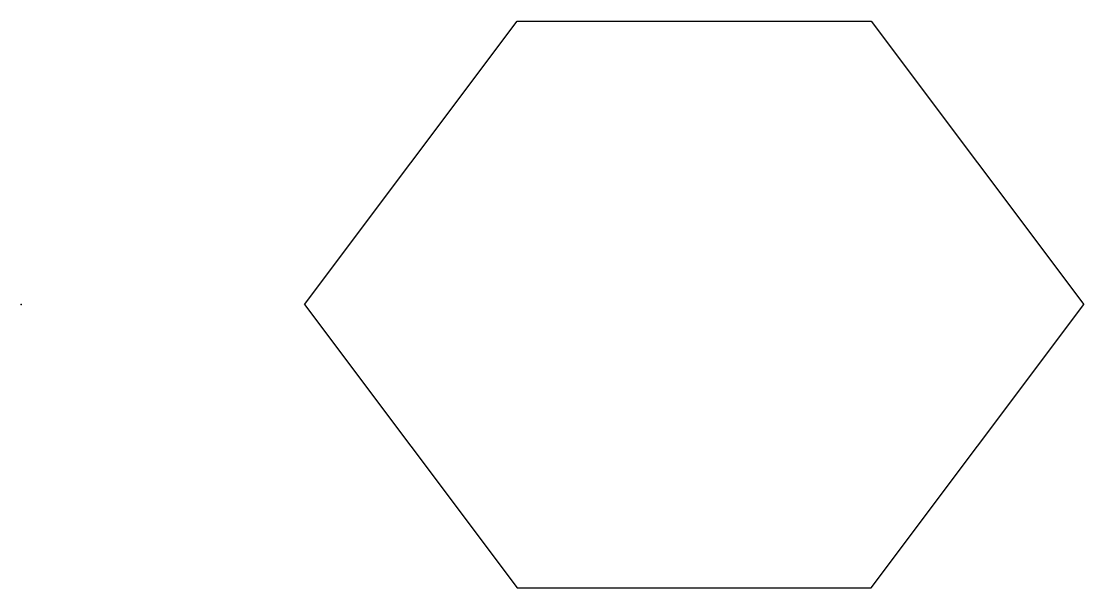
# Model space of a CAD drawing. Header units: millimetres. Extents: x 0 to 150, y -40 to 40.
import ezdxf

# ---------------------------------------------------------------- set-up
doc = ezdxf.new("R2010")
doc.units = ezdxf.units.MM
doc.header["$MEASUREMENT"] = 0

msp = doc.modelspace()

# ---------------------------------------------------------------- linework, layer by layer
for p, q in [((40, 0), (70, 40)), ((70, 40), (120, 40)), ((120, 40), (150, 0)), ((40, 0), (70, -40)), ((120, -40), (150, 0)), ((70, -40), (120, -40))]:
    msp.add_line(p, q)
msp.add_point((0, 0))

doc.saveas('drawing.dxf')
